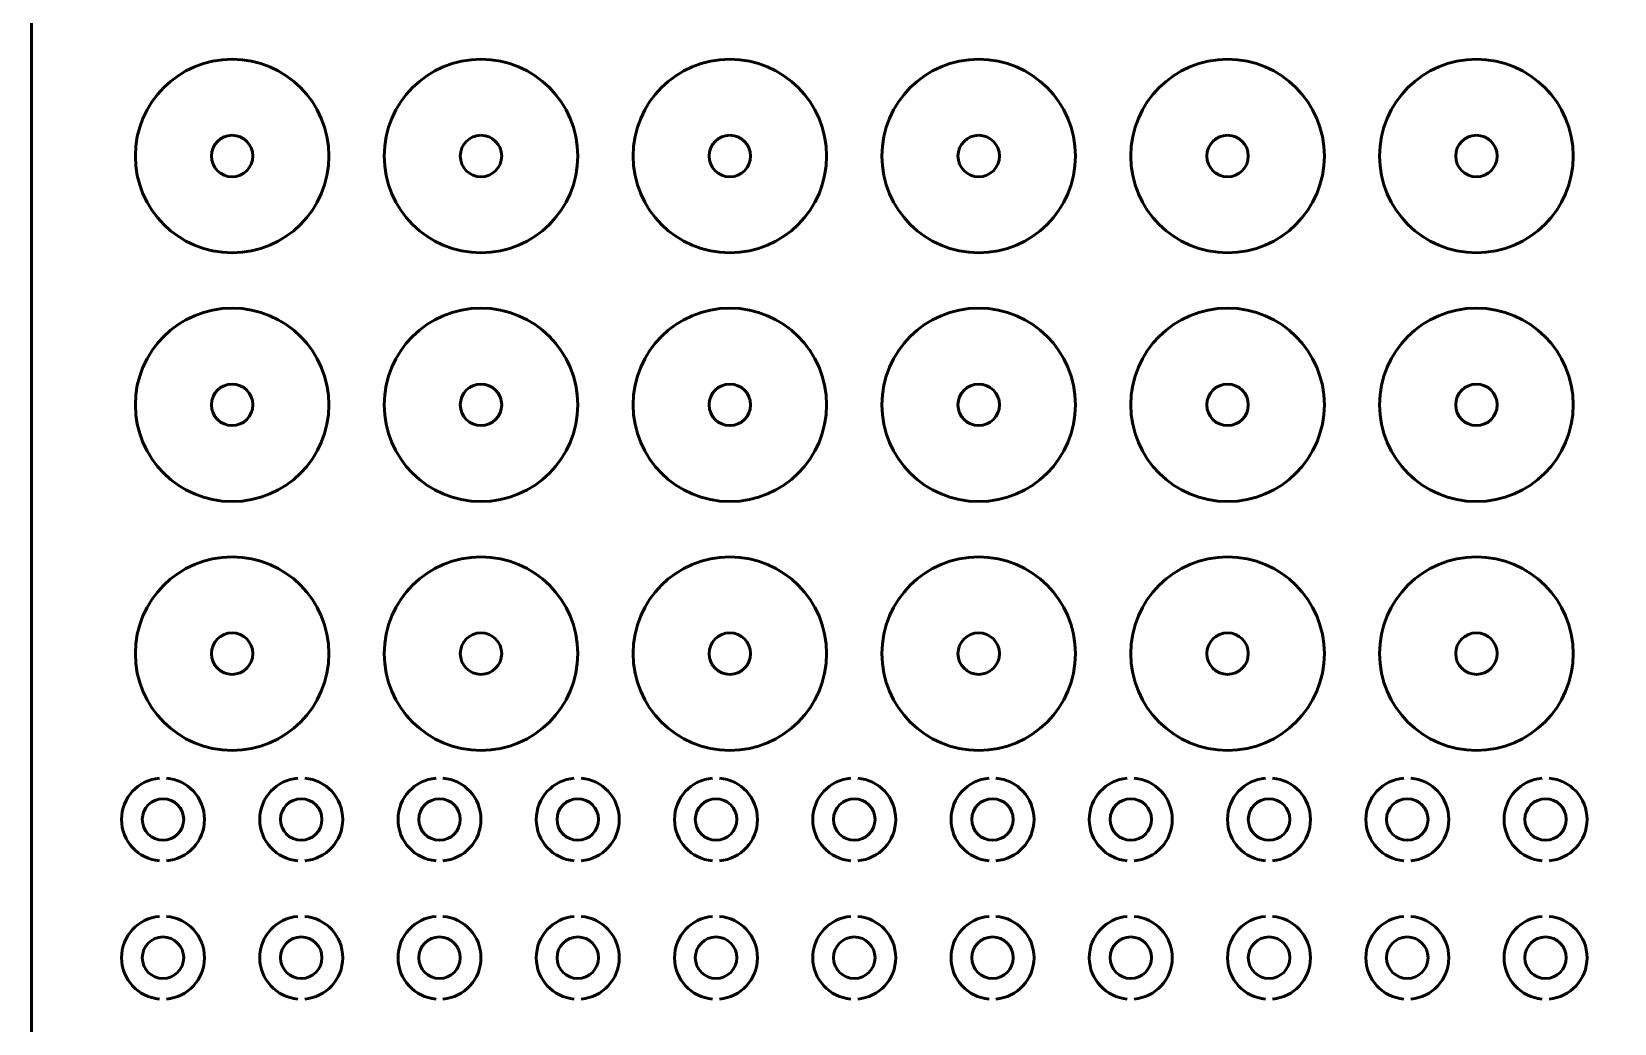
# Model space of a CAD drawing. Header units: centimetres. Extents: x -10.4 to 10.5, y -14.9 to 14.9.
# Drawn here: x -10.4 to 1.05, y -7.77 to -0.6 of the extents above; entities that cross this region are included whole.
import ezdxf

# ---------------------------------------------------------------- set-up
doc = ezdxf.new("R2010")
doc.units = ezdxf.units.CM
doc.header["$MEASUREMENT"] = 0
doc.layers.add('Layer 1', color=7, linetype='Continuous')

msp = doc.modelspace()

# ---------------------------------------------------------------- linework, layer by layer
at = {"layer": 'Layer 1', "color": 3, "lineweight": 53}
for centre in [(-8.95, -1.5), (-7.15, -1.5), (-5.35, -1.5), (-3.55, -1.5), (-1.75, -1.5), (0.05, -1.5), (-8.95, -3.3), (-7.15, -3.3), (-5.35, -3.3), (-3.55, -3.3), (-1.75, -3.3), (0.05, -3.3), (-8.95, -5.1), (-7.15, -5.1), (-5.35, -5.1), (-3.55, -5.1), (-1.75, -5.1), (0.05, -5.1)]:
    msp.add_ellipse(centre, major_axis=(0, 0.7), ratio=1, dxfattribs=at)
at = {"layer": 'Layer 1', "lineweight": 53}
for centre in [(-8.95, -1.5), (-7.15, -1.5), (-5.35, -1.5), (-3.55, -1.5), (-1.75, -1.5), (0.05, -1.5), (-8.95, -3.3), (-7.15, -3.3), (-5.35, -3.3), (-3.55, -3.3), (-1.75, -3.3), (0.05, -3.3), (-8.95, -5.1), (-7.15, -5.1), (-5.35, -5.1), (-3.55, -5.1), (-1.75, -5.1), (0.05, -5.1), (-9.45, -6.3), (-8.45, -6.3), (-7.45, -6.3), (-6.45, -6.3), (-5.45, -6.3), (-4.45, -6.3), (-3.45, -6.3), (-2.45, -6.3), (-1.45, -6.3), (-0.45, -6.3), (0.55, -6.3), (-9.45, -7.3), (-8.45, -7.3), (-7.45, -7.3), (-6.45, -7.3), (-5.45, -7.3), (-4.45, -7.3), (-3.45, -7.3), (-2.45, -7.3), (-1.45, -7.3), (-0.45, -7.3), (0.55, -7.3)]:
    msp.add_ellipse(centre, major_axis=(0, 0.15), ratio=1, dxfattribs=at)
at = {"layer": 'Layer 1', "color": 1, "lineweight": 53}
msp.add_open_spline([(-10.4, -14.45), (-10.4, -14.45), (-10.4, 14.45), (-10.4, 14.45), (-10.4, 14.45), (-10.4, 14.72614), (-10.17614, 14.95), (-9.9, 14.95), (-9.9, 14.95), (-9.9, 14.95), (10, 14.95), (10, 14.95), (10, 14.95), (10.27614, 14.95), (10.5, 14.72614), (10.5, 14.45), (10.5, 14.45), (10.5, 14.45), (10.5, -14.45), (10.5, -14.45), (10.5, -14.45), (10.5, -14.72614), (10.27614, -14.95), (10, -14.95), (10, -14.95), (10, -14.95), (-9.9, -14.95), (-9.9, -14.95), (-9.9, -14.95), (-10.17614, -14.95), (-10.4, -14.72614), (-10.4, -14.45)], degree=3, knots=[0, 0, 0, 0, 0.11111111, 0.11111111, 0.11111111, 0.11111111, 0.22222222, 0.22222222, 0.22222222, 0.22222222, 0.33333333, 0.33333333, 0.33333333, 0.33333333, 0.44444444, 0.44444444, 0.44444444, 0.44444444, 0.55555556, 0.55555556, 0.55555556, 0.55555556, 0.66666667, 0.66666667, 0.66666667, 0.66666667, 0.77777778, 0.77777778, 0.77777778, 0.77777778, 1, 1, 1, 1], dxfattribs=at)
at = {"layer": 'Layer 1', "lineweight": 53}
for points in [[(-9.475, -6.59896), (-9.62899, -6.58626), (-9.75, -6.45727), (-9.75, -6.3), (-9.75, -6.3), (-9.75, -6.14273), (-9.62899, -6.01374), (-9.475, -6.00104)], [(-9.425, -6.00104), (-9.27101, -6.01374), (-9.15, -6.14273), (-9.15, -6.3), (-9.15, -6.3), (-9.15, -6.45727), (-9.27101, -6.58626), (-9.425, -6.59896)], [(-8.475, -6.59896), (-8.62899, -6.58626), (-8.75, -6.45727), (-8.75, -6.3), (-8.75, -6.3), (-8.75, -6.14273), (-8.62899, -6.01374), (-8.475, -6.00104)], [(-8.425, -6.00104), (-8.27101, -6.01374), (-8.15, -6.14273), (-8.15, -6.3), (-8.15, -6.3), (-8.15, -6.45727), (-8.27101, -6.58626), (-8.425, -6.59896)], [(-7.475, -6.59896), (-7.62899, -6.58626), (-7.75, -6.45727), (-7.75, -6.3), (-7.75, -6.3), (-7.75, -6.14273), (-7.62899, -6.01374), (-7.475, -6.00104)], [(-7.425, -6.00104), (-7.27101, -6.01374), (-7.15, -6.14273), (-7.15, -6.3), (-7.15, -6.3), (-7.15, -6.45727), (-7.27101, -6.58626), (-7.425, -6.59896)], [(-6.475, -6.59896), (-6.62899, -6.58626), (-6.75, -6.45727), (-6.75, -6.3), (-6.75, -6.3), (-6.75, -6.14273), (-6.62899, -6.01374), (-6.475, -6.00104)], [(-6.425, -6.00104), (-6.27101, -6.01374), (-6.15, -6.14273), (-6.15, -6.3), (-6.15, -6.3), (-6.15, -6.45727), (-6.27101, -6.58626), (-6.425, -6.59896)], [(-5.475, -6.59896), (-5.62899, -6.58626), (-5.75, -6.45727), (-5.75, -6.3), (-5.75, -6.3), (-5.75, -6.14273), (-5.62899, -6.01374), (-5.475, -6.00104)], [(-5.425, -6.00104), (-5.27101, -6.01374), (-5.15, -6.14273), (-5.15, -6.3), (-5.15, -6.3), (-5.15, -6.45727), (-5.27101, -6.58626), (-5.425, -6.59896)], [(-4.475, -6.59896), (-4.62899, -6.58626), (-4.75, -6.45727), (-4.75, -6.3), (-4.75, -6.3), (-4.75, -6.14273), (-4.62899, -6.01374), (-4.475, -6.00104)], [(-4.425, -6.00104), (-4.27101, -6.01374), (-4.15, -6.14273), (-4.15, -6.3), (-4.15, -6.3), (-4.15, -6.45727), (-4.27101, -6.58626), (-4.425, -6.59896)], [(-3.475, -6.59896), (-3.62899, -6.58626), (-3.75, -6.45727), (-3.75, -6.3), (-3.75, -6.3), (-3.75, -6.14273), (-3.62899, -6.01374), (-3.475, -6.00104)], [(-3.425, -6.00104), (-3.27101, -6.01374), (-3.15, -6.14273), (-3.15, -6.3), (-3.15, -6.3), (-3.15, -6.45727), (-3.27101, -6.58626), (-3.425, -6.59896)], [(-2.475, -6.59896), (-2.62899, -6.58626), (-2.75, -6.45727), (-2.75, -6.3), (-2.75, -6.3), (-2.75, -6.14273), (-2.62899, -6.01374), (-2.475, -6.00104)], [(-2.425, -6.00104), (-2.27101, -6.01374), (-2.15, -6.14273), (-2.15, -6.3), (-2.15, -6.3), (-2.15, -6.45727), (-2.27101, -6.58626), (-2.425, -6.59896)], [(-1.475, -6.59896), (-1.62899, -6.58626), (-1.75, -6.45727), (-1.75, -6.3), (-1.75, -6.3), (-1.75, -6.14273), (-1.62899, -6.01374), (-1.475, -6.00104)], [(-1.425, -6.00104), (-1.27101, -6.01374), (-1.15, -6.14273), (-1.15, -6.3), (-1.15, -6.3), (-1.15, -6.45727), (-1.27101, -6.58626), (-1.425, -6.59896)], [(-0.475, -6.59896), (-0.62899, -6.58626), (-0.75, -6.45727), (-0.75, -6.3), (-0.75, -6.3), (-0.75, -6.14273), (-0.62899, -6.01374), (-0.475, -6.00104)], [(-0.425, -6.00104), (-0.27101, -6.01374), (-0.15, -6.14273), (-0.15, -6.3), (-0.15, -6.3), (-0.15, -6.45727), (-0.27101, -6.58626), (-0.425, -6.59896)], [(0.525, -6.59896), (0.37101, -6.58626), (0.25, -6.45727), (0.25, -6.3), (0.25, -6.3), (0.25, -6.14273), (0.37101, -6.01374), (0.525, -6.00104)], [(0.575, -6.00104), (0.72899, -6.01374), (0.85, -6.14273), (0.85, -6.3), (0.85, -6.3), (0.85, -6.45727), (0.72899, -6.58626), (0.575, -6.59896)], [(-9.475, -7.59896), (-9.62899, -7.58626), (-9.75, -7.45727), (-9.75, -7.3), (-9.75, -7.3), (-9.75, -7.14273), (-9.62899, -7.01374), (-9.475, -7.00104)], [(-9.425, -7.00104), (-9.27101, -7.01374), (-9.15, -7.14273), (-9.15, -7.3), (-9.15, -7.3), (-9.15, -7.45727), (-9.27101, -7.58626), (-9.425, -7.59896)], [(-8.475, -7.59896), (-8.62899, -7.58626), (-8.75, -7.45727), (-8.75, -7.3), (-8.75, -7.3), (-8.75, -7.14273), (-8.62899, -7.01374), (-8.475, -7.00104)], [(-8.425, -7.00104), (-8.27101, -7.01374), (-8.15, -7.14273), (-8.15, -7.3), (-8.15, -7.3), (-8.15, -7.45727), (-8.27101, -7.58626), (-8.425, -7.59896)], [(-7.475, -7.59896), (-7.62899, -7.58626), (-7.75, -7.45727), (-7.75, -7.3), (-7.75, -7.3), (-7.75, -7.14273), (-7.62899, -7.01374), (-7.475, -7.00104)], [(-7.425, -7.00104), (-7.27101, -7.01374), (-7.15, -7.14273), (-7.15, -7.3), (-7.15, -7.3), (-7.15, -7.45727), (-7.27101, -7.58626), (-7.425, -7.59896)], [(-6.475, -7.59896), (-6.62899, -7.58626), (-6.75, -7.45727), (-6.75, -7.3), (-6.75, -7.3), (-6.75, -7.14273), (-6.62899, -7.01374), (-6.475, -7.00104)], [(-6.425, -7.00104), (-6.27101, -7.01374), (-6.15, -7.14273), (-6.15, -7.3), (-6.15, -7.3), (-6.15, -7.45727), (-6.27101, -7.58626), (-6.425, -7.59896)], [(-5.475, -7.59896), (-5.62899, -7.58626), (-5.75, -7.45727), (-5.75, -7.3), (-5.75, -7.3), (-5.75, -7.14273), (-5.62899, -7.01374), (-5.475, -7.00104)], [(-5.425, -7.00104), (-5.27101, -7.01374), (-5.15, -7.14273), (-5.15, -7.3), (-5.15, -7.3), (-5.15, -7.45727), (-5.27101, -7.58626), (-5.425, -7.59896)], [(-4.475, -7.59896), (-4.62899, -7.58626), (-4.75, -7.45727), (-4.75, -7.3), (-4.75, -7.3), (-4.75, -7.14273), (-4.62899, -7.01374), (-4.475, -7.00104)], [(-4.425, -7.00104), (-4.27101, -7.01374), (-4.15, -7.14273), (-4.15, -7.3), (-4.15, -7.3), (-4.15, -7.45727), (-4.27101, -7.58626), (-4.425, -7.59896)], [(-3.475, -7.59896), (-3.62899, -7.58626), (-3.75, -7.45727), (-3.75, -7.3), (-3.75, -7.3), (-3.75, -7.14273), (-3.62899, -7.01374), (-3.475, -7.00104)], [(-3.425, -7.00104), (-3.27101, -7.01374), (-3.15, -7.14273), (-3.15, -7.3), (-3.15, -7.3), (-3.15, -7.45727), (-3.27101, -7.58626), (-3.425, -7.59896)], [(-2.475, -7.59896), (-2.62899, -7.58626), (-2.75, -7.45727), (-2.75, -7.3), (-2.75, -7.3), (-2.75, -7.14273), (-2.62899, -7.01374), (-2.475, -7.00104)], [(-2.425, -7.00104), (-2.27101, -7.01374), (-2.15, -7.14273), (-2.15, -7.3), (-2.15, -7.3), (-2.15, -7.45727), (-2.27101, -7.58626), (-2.425, -7.59896)], [(-1.475, -7.59896), (-1.62899, -7.58626), (-1.75, -7.45727), (-1.75, -7.3), (-1.75, -7.3), (-1.75, -7.14273), (-1.62899, -7.01374), (-1.475, -7.00104)], [(-1.425, -7.00104), (-1.27101, -7.01374), (-1.15, -7.14273), (-1.15, -7.3), (-1.15, -7.3), (-1.15, -7.45727), (-1.27101, -7.58626), (-1.425, -7.59896)], [(-0.475, -7.59896), (-0.62899, -7.58626), (-0.75, -7.45727), (-0.75, -7.3), (-0.75, -7.3), (-0.75, -7.14273), (-0.62899, -7.01374), (-0.475, -7.00104)], [(-0.425, -7.00104), (-0.27101, -7.01374), (-0.15, -7.14273), (-0.15, -7.3), (-0.15, -7.3), (-0.15, -7.45727), (-0.27101, -7.58626), (-0.425, -7.59896)], [(0.525, -7.59896), (0.37101, -7.58626), (0.25, -7.45727), (0.25, -7.3), (0.25, -7.3), (0.25, -7.14273), (0.37101, -7.01374), (0.525, -7.00104)], [(0.575, -7.00104), (0.72899, -7.01374), (0.85, -7.14273), (0.85, -7.3), (0.85, -7.3), (0.85, -7.45727), (0.72899, -7.58626), (0.575, -7.59896)]]:
    msp.add_open_spline(points, degree=3, knots=[0, 0, 0, 0, 0.33333333, 0.33333333, 0.33333333, 0.33333333, 1, 1, 1, 1], dxfattribs=at)

doc.saveas('drawing.dxf')
